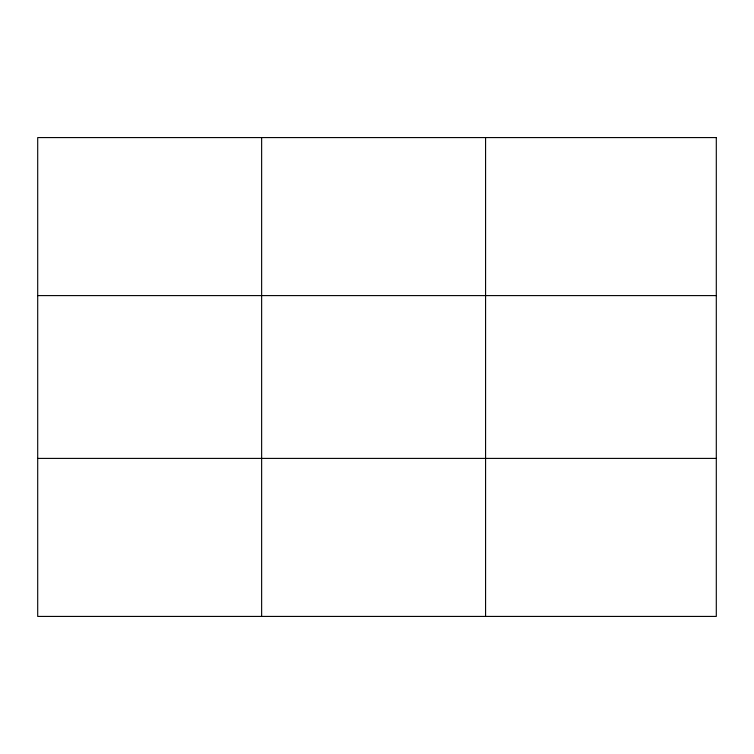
<?xml version="1.0" encoding="UTF-8"?>
<svg xmlns="http://www.w3.org/2000/svg" width="754" height="754" viewBox="0 0 754 754"><rect width="100%" height="100%" fill="white"/><g stroke="black" fill="none" stroke-linecap="round" stroke-linejoin="round"><path stroke-width="1.13" d="M261.638 616.423L261.638 137.577M485.576 616.423L485.576 137.577M37.7 295.596L716.3 295.596M37.7 458.404L716.3 458.404M716.3 137.577L716.3 616.423L37.7 616.423L37.7 137.577L716.3 137.577"/></g></svg>
